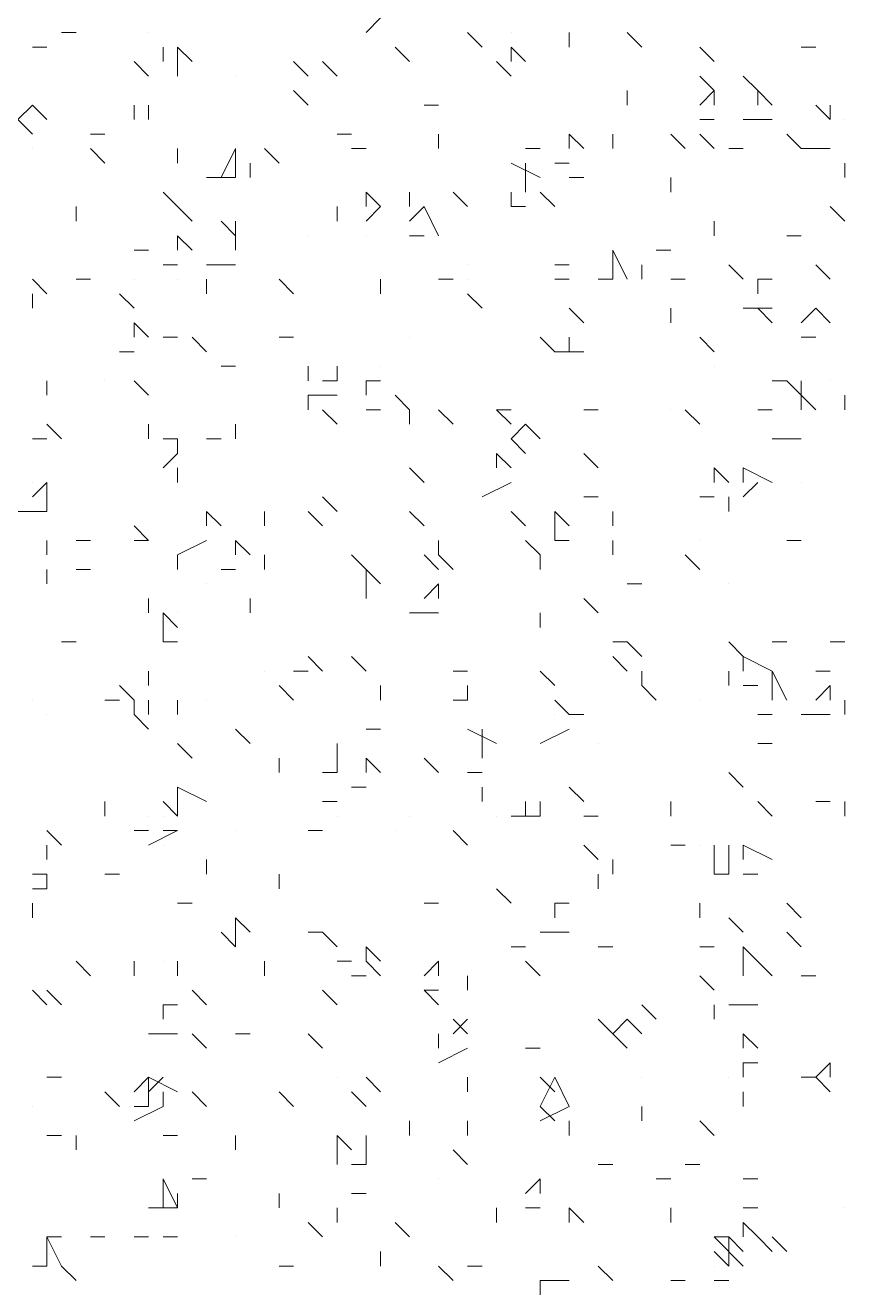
# Model space of a CAD drawing. Header units: millimetres. Extents: x 2928 to 3112, y 1220 to 1280.
# Drawn here: x 3001.0172 to 3001.2055, y 1263.4056 to 1263.6956 of the extents above; entities that cross this region are included whole.
import ezdxf

# ---------------------------------------------------------------- set-up
doc = ezdxf.new("R2010")
doc.units = ezdxf.units.MM

msp = doc.modelspace()

# ---------------------------------------------------------------- linework, layer by layer
at = {"color": 92, "linetype": 'Continuous', "lineweight": 5, "true_color": 0x00b800}
for points in [[(3001.0955, 1263.69394), (3001.09884, 1263.69728), (3001.09884, 1263.69728)], [(3001.02884, 1263.69394), (3001.0255, 1263.69394), (3001.0255, 1263.69394)], [(3001.12217, 1263.69061), (3001.11884, 1263.69394), (3001.11884, 1263.69394)], [(3001.14217, 1263.69061), (3001.14217, 1263.69394), (3001.14217, 1263.69394)], [(3001.15884, 1263.69061), (3001.15551, 1263.69394), (3001.15551, 1263.69394)], [(3001.02217, 1263.69061), (3001.01884, 1263.69061), (3001.01884, 1263.69061)], [(3001.04884, 1263.68727), (3001.04884, 1263.69061), (3001.04884, 1263.69061)], [(3001.05217, 1263.69061), (3001.0555, 1263.68727), (3001.0555, 1263.68727)], [(3001.05217, 1263.69061), (3001.05217, 1263.68394), (3001.05217, 1263.68394)], [(3001.1055, 1263.68727), (3001.10217, 1263.69061), (3001.10217, 1263.69061)], [(3001.12884, 1263.69061), (3001.13217, 1263.68727), (3001.13217, 1263.68727)], [(3001.12884, 1263.69061), (3001.12884, 1263.68727), (3001.12884, 1263.68727)], [(3001.17551, 1263.68727), (3001.17217, 1263.69061), (3001.17217, 1263.69061)], [(3001.19884, 1263.69061), (3001.19551, 1263.69061), (3001.19551, 1263.69061)], [(3001.0455, 1263.68394), (3001.04217, 1263.68727), (3001.04217, 1263.68727)], [(3001.08217, 1263.68394), (3001.07884, 1263.68727), (3001.07884, 1263.68727)], [(3001.08884, 1263.68394), (3001.0855, 1263.68727), (3001.0855, 1263.68727)], [(3001.1255, 1263.68727), (3001.12884, 1263.68394), (3001.12884, 1263.68394)], [(3001.17551, 1263.68061), (3001.17217, 1263.68394), (3001.17217, 1263.68394)], [(3001.18551, 1263.68061), (3001.18217, 1263.68394), (3001.18217, 1263.68394)], [(3001.08217, 1263.67727), (3001.07884, 1263.68061), (3001.07884, 1263.68061)], [(3001.15551, 1263.67727), (3001.15551, 1263.68061), (3001.15551, 1263.68061)], [(3001.17551, 1263.68061), (3001.17217, 1263.67727), (3001.17217, 1263.67727)], [(3001.17551, 1263.68061), (3001.17551, 1263.67727), (3001.17551, 1263.67727)], [(3001.18551, 1263.68061), (3001.18884, 1263.67727), (3001.18884, 1263.67727)], [(3001.18551, 1263.68061), (3001.18551, 1263.67727), (3001.18551, 1263.67727)], [(3001.01884, 1263.67727), (3001.0155, 1263.67394), (3001.0155, 1263.67394)], [(3001.01884, 1263.67727), (3001.02217, 1263.67394), (3001.02217, 1263.67394)], [(3001.04217, 1263.67394), (3001.04217, 1263.67727), (3001.04217, 1263.67727)], [(3001.0455, 1263.67394), (3001.0455, 1263.67727), (3001.0455, 1263.67727)], [(3001.11217, 1263.67727), (3001.10884, 1263.67727), (3001.10884, 1263.67727)], [(3001.19884, 1263.67727), (3001.20217, 1263.67394), (3001.20217, 1263.67394)], [(3001.20217, 1263.67394), (3001.19884, 1263.67727), (3001.19884, 1263.67727)], [(3001.20217, 1263.67727), (3001.20217, 1263.67394), (3001.20217, 1263.67394)], [(3001.0155, 1263.67394), (3001.01884, 1263.67061), (3001.01884, 1263.67061)], [(3001.17217, 1263.67394), (3001.17551, 1263.67394), (3001.17551, 1263.67394)], [(3001.18217, 1263.67394), (3001.18884, 1263.67394), (3001.18884, 1263.67394)], [(3001.0355, 1263.67061), (3001.03217, 1263.67061), (3001.03217, 1263.67061)], [(3001.09217, 1263.67061), (3001.08884, 1263.67061), (3001.08884, 1263.67061)], [(3001.11217, 1263.66727), (3001.11217, 1263.67061), (3001.11217, 1263.67061)], [(3001.14217, 1263.67061), (3001.14551, 1263.66727), (3001.14551, 1263.66727)], [(3001.14217, 1263.67061), (3001.14217, 1263.66727), (3001.14217, 1263.66727)], [(3001.15217, 1263.66727), (3001.15217, 1263.67061), (3001.15217, 1263.67061)], [(3001.16884, 1263.66727), (3001.16551, 1263.67061), (3001.16551, 1263.67061)], [(3001.17551, 1263.66727), (3001.17217, 1263.67061), (3001.17217, 1263.67061)], [(3001.19551, 1263.66727), (3001.19217, 1263.67061), (3001.19217, 1263.67061)], [(3001.0355, 1263.66394), (3001.03217, 1263.66727), (3001.03217, 1263.66727)], [(3001.05217, 1263.66394), (3001.05217, 1263.66727), (3001.05217, 1263.66727)], [(3001.0655, 1263.66727), (3001.06217, 1263.66061), (3001.06217, 1263.66061)], [(3001.0655, 1263.66727), (3001.0655, 1263.66061), (3001.0655, 1263.66061)], [(3001.0755, 1263.66394), (3001.07217, 1263.66727), (3001.07217, 1263.66727)], [(3001.0955, 1263.66727), (3001.09217, 1263.66727), (3001.09217, 1263.66727)], [(3001.13551, 1263.66727), (3001.13217, 1263.66727), (3001.13217, 1263.66727)], [(3001.18217, 1263.66727), (3001.17884, 1263.66727), (3001.17884, 1263.66727)], [(3001.19551, 1263.66727), (3001.20217, 1263.66727), (3001.20217, 1263.66727)], [(3001.06884, 1263.66061), (3001.06884, 1263.66394), (3001.06884, 1263.66394)], [(3001.12884, 1263.66394), (3001.13551, 1263.66061), (3001.13551, 1263.66061)], [(3001.13217, 1263.66394), (3001.13217, 1263.65727), (3001.13217, 1263.65727)], [(3001.13884, 1263.66394), (3001.14217, 1263.66394), (3001.14217, 1263.66394)], [(3001.20551, 1263.66061), (3001.20551, 1263.66394), (3001.20551, 1263.66394)], [(3001.05884, 1263.66061), (3001.0655, 1263.66061), (3001.0655, 1263.66061)], [(3001.14551, 1263.66061), (3001.14217, 1263.66061), (3001.14217, 1263.66061)], [(3001.16551, 1263.65727), (3001.16551, 1263.66061), (3001.16551, 1263.66061)], [(3001.05217, 1263.65394), (3001.04884, 1263.65727), (3001.04884, 1263.65727)], [(3001.0955, 1263.65727), (3001.09884, 1263.65394), (3001.09884, 1263.65394)], [(3001.0955, 1263.65727), (3001.0955, 1263.65394), (3001.0955, 1263.65394)], [(3001.1055, 1263.65394), (3001.1055, 1263.65727), (3001.1055, 1263.65727)], [(3001.11884, 1263.65394), (3001.1155, 1263.65727), (3001.1155, 1263.65727)], [(3001.12884, 1263.65394), (3001.12884, 1263.65727), (3001.12884, 1263.65727)], [(3001.13884, 1263.65394), (3001.13551, 1263.65727), (3001.13551, 1263.65727)], [(3001.02884, 1263.65061), (3001.02884, 1263.65394), (3001.02884, 1263.65394)], [(3001.0555, 1263.65061), (3001.05217, 1263.65394), (3001.05217, 1263.65394)], [(3001.08884, 1263.65061), (3001.08884, 1263.65394), (3001.08884, 1263.65394)], [(3001.0955, 1263.65061), (3001.09884, 1263.65394), (3001.09884, 1263.65394)], [(3001.10884, 1263.65394), (3001.1055, 1263.65061), (3001.1055, 1263.65061)], [(3001.10884, 1263.65394), (3001.11217, 1263.64727), (3001.11217, 1263.64727)], [(3001.12884, 1263.65394), (3001.13217, 1263.65394), (3001.13217, 1263.65394)], [(3001.20551, 1263.65061), (3001.20217, 1263.65394), (3001.20217, 1263.65394)], [(3001.06217, 1263.65061), (3001.0655, 1263.64727), (3001.0655, 1263.64727)], [(3001.0655, 1263.65061), (3001.0655, 1263.64394), (3001.0655, 1263.64394)], [(3001.17551, 1263.64727), (3001.17551, 1263.65061), (3001.17551, 1263.65061)], [(3001.05217, 1263.64727), (3001.0555, 1263.64394), (3001.0555, 1263.64394)], [(3001.05217, 1263.64727), (3001.05217, 1263.64394), (3001.05217, 1263.64394)], [(3001.1055, 1263.64727), (3001.10884, 1263.64727), (3001.10884, 1263.64727)], [(3001.19551, 1263.64727), (3001.19217, 1263.64727), (3001.19217, 1263.64727)], [(3001.0455, 1263.64394), (3001.04217, 1263.64394), (3001.04217, 1263.64394)], [(3001.15217, 1263.64394), (3001.15551, 1263.63727), (3001.15551, 1263.63727)], [(3001.15217, 1263.64394), (3001.15217, 1263.63727), (3001.15217, 1263.63727)], [(3001.16551, 1263.64394), (3001.16217, 1263.64394), (3001.16217, 1263.64394)], [(3001.04884, 1263.64061), (3001.05217, 1263.64061), (3001.05217, 1263.64061)], [(3001.05884, 1263.64061), (3001.0655, 1263.64061), (3001.0655, 1263.64061)], [(3001.14217, 1263.64061), (3001.13884, 1263.64061), (3001.13884, 1263.64061)], [(3001.15884, 1263.63727), (3001.15884, 1263.64061), (3001.15884, 1263.64061)], [(3001.18217, 1263.63727), (3001.17884, 1263.64061), (3001.17884, 1263.64061)], [(3001.20217, 1263.63727), (3001.19884, 1263.64061), (3001.19884, 1263.64061)], [(3001.02217, 1263.63394), (3001.01884, 1263.63727), (3001.01884, 1263.63727)], [(3001.03217, 1263.63727), (3001.02884, 1263.63727), (3001.02884, 1263.63727)], [(3001.05884, 1263.63394), (3001.05884, 1263.63727), (3001.05884, 1263.63727)], [(3001.07884, 1263.63394), (3001.0755, 1263.63727), (3001.0755, 1263.63727)], [(3001.09884, 1263.63394), (3001.09884, 1263.63727), (3001.09884, 1263.63727)], [(3001.1155, 1263.63727), (3001.11217, 1263.63727), (3001.11217, 1263.63727)], [(3001.14217, 1263.63727), (3001.13884, 1263.63727), (3001.13884, 1263.63727)], [(3001.14884, 1263.63727), (3001.15217, 1263.63727), (3001.15217, 1263.63727)], [(3001.16884, 1263.63727), (3001.16551, 1263.63727), (3001.16551, 1263.63727)], [(3001.18551, 1263.63727), (3001.18884, 1263.63727), (3001.18884, 1263.63727)], [(3001.18551, 1263.63727), (3001.18551, 1263.63394), (3001.18551, 1263.63394)], [(3001.01884, 1263.63061), (3001.01884, 1263.63394), (3001.01884, 1263.63394)], [(3001.04217, 1263.63061), (3001.03884, 1263.63394), (3001.03884, 1263.63394)], [(3001.12217, 1263.63061), (3001.11884, 1263.63394), (3001.11884, 1263.63394)], [(3001.14551, 1263.62727), (3001.14217, 1263.63061), (3001.14217, 1263.63061)], [(3001.16551, 1263.62727), (3001.16551, 1263.63061), (3001.16551, 1263.63061)], [(3001.18217, 1263.63061), (3001.18884, 1263.63061), (3001.18884, 1263.63061)], [(3001.18884, 1263.62727), (3001.18551, 1263.63061), (3001.18551, 1263.63061)], [(3001.19884, 1263.63061), (3001.19551, 1263.62727), (3001.19551, 1263.62727)], [(3001.19884, 1263.63061), (3001.20217, 1263.62727), (3001.20217, 1263.62727)], [(3001.04217, 1263.62727), (3001.0455, 1263.62394), (3001.0455, 1263.62394)], [(3001.04217, 1263.62727), (3001.04217, 1263.62394), (3001.04217, 1263.62394)], [(3001.05217, 1263.62394), (3001.04884, 1263.62394), (3001.04884, 1263.62394)], [(3001.05884, 1263.62061), (3001.0555, 1263.62394), (3001.0555, 1263.62394)], [(3001.07884, 1263.62394), (3001.0755, 1263.62394), (3001.0755, 1263.62394)], [(3001.13884, 1263.62061), (3001.13551, 1263.62394), (3001.13551, 1263.62394)], [(3001.14217, 1263.62394), (3001.14217, 1263.62061), (3001.14217, 1263.62061)], [(3001.17551, 1263.62061), (3001.17217, 1263.62394), (3001.17217, 1263.62394)], [(3001.19551, 1263.62394), (3001.19884, 1263.62394), (3001.19884, 1263.62394)], [(3001.03884, 1263.62061), (3001.04217, 1263.62061), (3001.04217, 1263.62061)], [(3001.13884, 1263.62061), (3001.14217, 1263.62061), (3001.14217, 1263.62061)], [(3001.14551, 1263.62061), (3001.14217, 1263.62061), (3001.14217, 1263.62061)], [(3001.0655, 1263.61727), (3001.06217, 1263.61727), (3001.06217, 1263.61727)], [(3001.08217, 1263.61394), (3001.08217, 1263.61727), (3001.08217, 1263.61727)], [(3001.08884, 1263.61727), (3001.08884, 1263.61394), (3001.08884, 1263.61394)], [(3001.02217, 1263.61061), (3001.02217, 1263.61394), (3001.02217, 1263.61394)], [(3001.0455, 1263.61061), (3001.04217, 1263.61394), (3001.04217, 1263.61394)], [(3001.08884, 1263.61394), (3001.0855, 1263.61394), (3001.0855, 1263.61394)], [(3001.0955, 1263.61394), (3001.09884, 1263.61394), (3001.09884, 1263.61394)], [(3001.0955, 1263.61394), (3001.0955, 1263.61061), (3001.0955, 1263.61061)], [(3001.19217, 1263.61394), (3001.18884, 1263.61394), (3001.18884, 1263.61394)], [(3001.19217, 1263.61394), (3001.19884, 1263.60727), (3001.19884, 1263.60727)], [(3001.19551, 1263.61394), (3001.19551, 1263.60727), (3001.19551, 1263.60727)], [(3001.08217, 1263.61061), (3001.08884, 1263.61061), (3001.08884, 1263.61061)], [(3001.08217, 1263.60727), (3001.08217, 1263.61061), (3001.08217, 1263.61061)], [(3001.1055, 1263.60727), (3001.10217, 1263.61061), (3001.10217, 1263.61061)], [(3001.20551, 1263.60727), (3001.20551, 1263.61061), (3001.20551, 1263.61061)], [(3001.08884, 1263.60394), (3001.0855, 1263.60727), (3001.0855, 1263.60727)], [(3001.0955, 1263.60727), (3001.09884, 1263.60727), (3001.09884, 1263.60727)], [(3001.1055, 1263.60394), (3001.1055, 1263.60727), (3001.1055, 1263.60727)], [(3001.1155, 1263.60394), (3001.11217, 1263.60727), (3001.11217, 1263.60727)], [(3001.12884, 1263.60394), (3001.1255, 1263.60727), (3001.1255, 1263.60727)], [(3001.12884, 1263.60727), (3001.1255, 1263.60727), (3001.1255, 1263.60727)], [(3001.14884, 1263.60727), (3001.14551, 1263.60727), (3001.14551, 1263.60727)], [(3001.17217, 1263.60394), (3001.16884, 1263.60727), (3001.16884, 1263.60727)], [(3001.17217, 1263.60394), (3001.16884, 1263.60727), (3001.16884, 1263.60727)], [(3001.18884, 1263.60727), (3001.18551, 1263.60727), (3001.18551, 1263.60727)], [(3001.0255, 1263.60061), (3001.02217, 1263.60394), (3001.02217, 1263.60394)], [(3001.0455, 1263.60061), (3001.0455, 1263.60394), (3001.0455, 1263.60394)], [(3001.0655, 1263.60061), (3001.0655, 1263.60394), (3001.0655, 1263.60394)], [(3001.13217, 1263.60394), (3001.12884, 1263.60061), (3001.12884, 1263.60061)], [(3001.13217, 1263.60394), (3001.13551, 1263.60061), (3001.13551, 1263.60061)], [(3001.02217, 1263.60061), (3001.01884, 1263.60061), (3001.01884, 1263.60061)], [(3001.05217, 1263.60061), (3001.04884, 1263.60061), (3001.04884, 1263.60061)], [(3001.05217, 1263.60061), (3001.05217, 1263.59727), (3001.05217, 1263.59727)], [(3001.06217, 1263.60061), (3001.05884, 1263.60061), (3001.05884, 1263.60061)], [(3001.12884, 1263.60061), (3001.13217, 1263.59727), (3001.13217, 1263.59727)], [(3001.18884, 1263.60061), (3001.19551, 1263.60061), (3001.19551, 1263.60061)], [(3001.04884, 1263.59394), (3001.05217, 1263.59727), (3001.05217, 1263.59727)], [(3001.1255, 1263.59727), (3001.12884, 1263.59394), (3001.12884, 1263.59394)], [(3001.1255, 1263.59727), (3001.1255, 1263.59394), (3001.1255, 1263.59394)], [(3001.12884, 1263.59394), (3001.1255, 1263.59727), (3001.1255, 1263.59727)], [(3001.14884, 1263.59394), (3001.14551, 1263.59727), (3001.14551, 1263.59727)], [(3001.05217, 1263.59061), (3001.05217, 1263.59394), (3001.05217, 1263.59394)], [(3001.10884, 1263.59061), (3001.1055, 1263.59394), (3001.1055, 1263.59394)], [(3001.17551, 1263.59394), (3001.17884, 1263.59061), (3001.17884, 1263.59061)], [(3001.17551, 1263.59394), (3001.17551, 1263.59061), (3001.17551, 1263.59061)], [(3001.18217, 1263.59394), (3001.18884, 1263.59061), (3001.18884, 1263.59061)], [(3001.18217, 1263.59394), (3001.18217, 1263.59061), (3001.18217, 1263.59061)], [(3001.02217, 1263.59061), (3001.01884, 1263.58727), (3001.01884, 1263.58727)], [(3001.02217, 1263.59061), (3001.02217, 1263.58394), (3001.02217, 1263.58394)], [(3001.12217, 1263.58727), (3001.12884, 1263.59061), (3001.12884, 1263.59061)], [(3001.18217, 1263.58727), (3001.18551, 1263.59061), (3001.18551, 1263.59061)], [(3001.08884, 1263.58394), (3001.0855, 1263.58727), (3001.0855, 1263.58727)], [(3001.14884, 1263.58727), (3001.14551, 1263.58727), (3001.14551, 1263.58727)], [(3001.17217, 1263.58727), (3001.17551, 1263.58727), (3001.17551, 1263.58727)], [(3001.17884, 1263.58394), (3001.17884, 1263.58727), (3001.17884, 1263.58727)], [(3001.0155, 1263.58394), (3001.02217, 1263.58394), (3001.02217, 1263.58394)], [(3001.05884, 1263.58394), (3001.06217, 1263.58061), (3001.06217, 1263.58061)], [(3001.05884, 1263.58394), (3001.05884, 1263.58061), (3001.05884, 1263.58061)], [(3001.07217, 1263.58061), (3001.07217, 1263.58394), (3001.07217, 1263.58394)], [(3001.0855, 1263.58061), (3001.08217, 1263.58394), (3001.08217, 1263.58394)], [(3001.10884, 1263.58061), (3001.1055, 1263.58394), (3001.1055, 1263.58394)], [(3001.13217, 1263.58061), (3001.12884, 1263.58394), (3001.12884, 1263.58394)], [(3001.13884, 1263.58394), (3001.14217, 1263.58061), (3001.14217, 1263.58061)], [(3001.13884, 1263.58394), (3001.13884, 1263.57727), (3001.13884, 1263.57727)], [(3001.15217, 1263.58061), (3001.15217, 1263.58394), (3001.15217, 1263.58394)], [(3001.0455, 1263.57727), (3001.04217, 1263.58061), (3001.04217, 1263.58061)], [(3001.02217, 1263.57394), (3001.02217, 1263.57727), (3001.02217, 1263.57727)], [(3001.03217, 1263.57727), (3001.02884, 1263.57727), (3001.02884, 1263.57727)], [(3001.0455, 1263.57727), (3001.04217, 1263.57727), (3001.04217, 1263.57727)], [(3001.05217, 1263.57394), (3001.05884, 1263.57727), (3001.05884, 1263.57727)], [(3001.0655, 1263.57727), (3001.06884, 1263.57394), (3001.06884, 1263.57394)], [(3001.0655, 1263.57727), (3001.0655, 1263.57394), (3001.0655, 1263.57394)], [(3001.11217, 1263.57394), (3001.11217, 1263.57727), (3001.11217, 1263.57727)], [(3001.13551, 1263.57394), (3001.13217, 1263.57727), (3001.13217, 1263.57727)], [(3001.13884, 1263.57727), (3001.14217, 1263.57727), (3001.14217, 1263.57727)], [(3001.15217, 1263.57394), (3001.15217, 1263.57727), (3001.15217, 1263.57727)], [(3001.19551, 1263.57727), (3001.19217, 1263.57727), (3001.19217, 1263.57727)], [(3001.05217, 1263.57061), (3001.05217, 1263.57394), (3001.05217, 1263.57394)], [(3001.07217, 1263.57061), (3001.07217, 1263.57394), (3001.07217, 1263.57394)], [(3001.0955, 1263.57061), (3001.09217, 1263.57394), (3001.09217, 1263.57394)], [(3001.11217, 1263.57061), (3001.10884, 1263.57394), (3001.10884, 1263.57394)], [(3001.1155, 1263.57061), (3001.11217, 1263.57394), (3001.11217, 1263.57394)], [(3001.13551, 1263.57061), (3001.13551, 1263.57394), (3001.13551, 1263.57394)], [(3001.17217, 1263.57061), (3001.16884, 1263.57394), (3001.16884, 1263.57394)], [(3001.02217, 1263.56727), (3001.02217, 1263.57061), (3001.02217, 1263.57061)], [(3001.03217, 1263.57061), (3001.02884, 1263.57061), (3001.02884, 1263.57061)], [(3001.06217, 1263.57061), (3001.0655, 1263.57061), (3001.0655, 1263.57061)], [(3001.0955, 1263.57061), (3001.09884, 1263.56727), (3001.09884, 1263.56727)], [(3001.0955, 1263.57061), (3001.0955, 1263.56727), (3001.0955, 1263.56727)], [(3001.0955, 1263.56394), (3001.0955, 1263.56727), (3001.0955, 1263.56727)], [(3001.11217, 1263.56727), (3001.10884, 1263.56394), (3001.10884, 1263.56394)], [(3001.11217, 1263.56727), (3001.11217, 1263.56394), (3001.11217, 1263.56394)], [(3001.15884, 1263.56727), (3001.15551, 1263.56727), (3001.15551, 1263.56727)], [(3001.0455, 1263.56061), (3001.0455, 1263.56394), (3001.0455, 1263.56394)], [(3001.06884, 1263.56061), (3001.06884, 1263.56394), (3001.06884, 1263.56394)], [(3001.14884, 1263.56061), (3001.14551, 1263.56394), (3001.14551, 1263.56394)], [(3001.04884, 1263.56061), (3001.05217, 1263.55727), (3001.05217, 1263.55727)], [(3001.04884, 1263.56061), (3001.04884, 1263.55394), (3001.04884, 1263.55394)], [(3001.1055, 1263.56061), (3001.11217, 1263.56061), (3001.11217, 1263.56061)], [(3001.10884, 1263.56061), (3001.1055, 1263.56061), (3001.1055, 1263.56061)], [(3001.13551, 1263.55727), (3001.13551, 1263.56061), (3001.13551, 1263.56061)], [(3001.02884, 1263.55394), (3001.0255, 1263.55394), (3001.0255, 1263.55394)], [(3001.04884, 1263.55394), (3001.05217, 1263.55394), (3001.05217, 1263.55394)], [(3001.15551, 1263.55394), (3001.15217, 1263.55394), (3001.15217, 1263.55394)], [(3001.15551, 1263.55394), (3001.15884, 1263.55061), (3001.15884, 1263.55061)], [(3001.18217, 1263.55061), (3001.17884, 1263.55394), (3001.17884, 1263.55394)], [(3001.19217, 1263.55394), (3001.18884, 1263.55394), (3001.18884, 1263.55394)], [(3001.20551, 1263.55394), (3001.20217, 1263.55394), (3001.20217, 1263.55394)], [(3001.0855, 1263.54727), (3001.08217, 1263.55061), (3001.08217, 1263.55061)], [(3001.0955, 1263.54727), (3001.09217, 1263.55061), (3001.09217, 1263.55061)], [(3001.15217, 1263.55061), (3001.15551, 1263.54727), (3001.15551, 1263.54727)], [(3001.18217, 1263.55061), (3001.18884, 1263.54727), (3001.18884, 1263.54727)], [(3001.18217, 1263.55061), (3001.18217, 1263.54727), (3001.18217, 1263.54727)], [(3001.0455, 1263.54394), (3001.0455, 1263.54727), (3001.0455, 1263.54727)], [(3001.08217, 1263.54727), (3001.07884, 1263.54727), (3001.07884, 1263.54727)], [(3001.11884, 1263.54727), (3001.1155, 1263.54727), (3001.1155, 1263.54727)], [(3001.13884, 1263.54394), (3001.13551, 1263.54727), (3001.13551, 1263.54727)], [(3001.15884, 1263.54394), (3001.15884, 1263.54727), (3001.15884, 1263.54727)], [(3001.17884, 1263.54394), (3001.17884, 1263.54727), (3001.17884, 1263.54727)], [(3001.18884, 1263.54727), (3001.19217, 1263.54061), (3001.19217, 1263.54061)], [(3001.18884, 1263.54727), (3001.18884, 1263.54061), (3001.18884, 1263.54061)], [(3001.20217, 1263.54727), (3001.19884, 1263.54727), (3001.19884, 1263.54727)], [(3001.04217, 1263.54061), (3001.03884, 1263.54394), (3001.03884, 1263.54394)], [(3001.07884, 1263.54061), (3001.0755, 1263.54394), (3001.0755, 1263.54394)], [(3001.09884, 1263.54061), (3001.09884, 1263.54394), (3001.09884, 1263.54394)], [(3001.11884, 1263.54061), (3001.11884, 1263.54394), (3001.11884, 1263.54394)], [(3001.16217, 1263.54061), (3001.15884, 1263.54394), (3001.15884, 1263.54394)], [(3001.18217, 1263.54394), (3001.18551, 1263.54394), (3001.18551, 1263.54394)], [(3001.20217, 1263.54394), (3001.19884, 1263.54061), (3001.19884, 1263.54061)], [(3001.20217, 1263.54394), (3001.20217, 1263.54061), (3001.20217, 1263.54061)], [(3001.03884, 1263.54061), (3001.0355, 1263.54061), (3001.0355, 1263.54061)], [(3001.04217, 1263.54061), (3001.04217, 1263.53727), (3001.04217, 1263.53727)], [(3001.0455, 1263.54061), (3001.0455, 1263.53727), (3001.0455, 1263.53727)], [(3001.05217, 1263.53727), (3001.05217, 1263.54061), (3001.05217, 1263.54061)], [(3001.11884, 1263.54061), (3001.1155, 1263.54061), (3001.1155, 1263.54061)], [(3001.13884, 1263.54061), (3001.14217, 1263.53727), (3001.14217, 1263.53727)], [(3001.20551, 1263.53727), (3001.20551, 1263.54061), (3001.20551, 1263.54061)], [(3001.04217, 1263.53727), (3001.0455, 1263.53394), (3001.0455, 1263.53394)], [(3001.14551, 1263.53727), (3001.14217, 1263.53727), (3001.14217, 1263.53727)], [(3001.18551, 1263.53727), (3001.18884, 1263.53727), (3001.18884, 1263.53727)], [(3001.19551, 1263.53727), (3001.20217, 1263.53727), (3001.20217, 1263.53727)], [(3001.06884, 1263.53061), (3001.0655, 1263.53394), (3001.0655, 1263.53394)], [(3001.09884, 1263.53394), (3001.0955, 1263.53394), (3001.0955, 1263.53394)], [(3001.11884, 1263.53394), (3001.1255, 1263.53061), (3001.1255, 1263.53061)], [(3001.12217, 1263.53394), (3001.12217, 1263.52727), (3001.12217, 1263.52727)], [(3001.13551, 1263.53061), (3001.14217, 1263.53394), (3001.14217, 1263.53394)], [(3001.0555, 1263.52727), (3001.05217, 1263.53061), (3001.05217, 1263.53061)], [(3001.08884, 1263.53061), (3001.08884, 1263.52394), (3001.08884, 1263.52394)], [(3001.08884, 1263.53061), (3001.08884, 1263.52394), (3001.08884, 1263.52394)], [(3001.18884, 1263.53061), (3001.18551, 1263.53061), (3001.18551, 1263.53061)], [(3001.0755, 1263.52394), (3001.0755, 1263.52727), (3001.0755, 1263.52727)], [(3001.0955, 1263.52727), (3001.09884, 1263.52394), (3001.09884, 1263.52394)], [(3001.0955, 1263.52727), (3001.0955, 1263.52394), (3001.0955, 1263.52394)], [(3001.11217, 1263.52394), (3001.10884, 1263.52727), (3001.10884, 1263.52727)], [(3001.0855, 1263.52394), (3001.08884, 1263.52394), (3001.08884, 1263.52394)], [(3001.11884, 1263.52394), (3001.12217, 1263.52394), (3001.12217, 1263.52394)], [(3001.18217, 1263.52061), (3001.17884, 1263.52394), (3001.17884, 1263.52394)], [(3001.05217, 1263.52061), (3001.05884, 1263.51727), (3001.05884, 1263.51727)], [(3001.05217, 1263.52061), (3001.05217, 1263.51394), (3001.05217, 1263.51394)], [(3001.09217, 1263.52061), (3001.0955, 1263.52061), (3001.0955, 1263.52061)], [(3001.12217, 1263.51727), (3001.12217, 1263.52061), (3001.12217, 1263.52061)], [(3001.14551, 1263.51727), (3001.14217, 1263.52061), (3001.14217, 1263.52061)], [(3001.0355, 1263.51394), (3001.0355, 1263.51727), (3001.0355, 1263.51727)], [(3001.04884, 1263.51727), (3001.05217, 1263.51394), (3001.05217, 1263.51394)], [(3001.08884, 1263.51727), (3001.0855, 1263.51727), (3001.0855, 1263.51727)], [(3001.13217, 1263.51727), (3001.13217, 1263.51394), (3001.13217, 1263.51394)], [(3001.13551, 1263.51727), (3001.13551, 1263.51394), (3001.13551, 1263.51394)], [(3001.16551, 1263.51394), (3001.16551, 1263.51727), (3001.16551, 1263.51727)], [(3001.18884, 1263.51394), (3001.18551, 1263.51727), (3001.18551, 1263.51727)], [(3001.20217, 1263.51727), (3001.19884, 1263.51727), (3001.19884, 1263.51727)], [(3001.20551, 1263.51394), (3001.20551, 1263.51727), (3001.20551, 1263.51727)], [(3001.12884, 1263.51394), (3001.13551, 1263.51394), (3001.13551, 1263.51394)], [(3001.14884, 1263.51394), (3001.14551, 1263.51394), (3001.14551, 1263.51394)], [(3001.0255, 1263.50727), (3001.02217, 1263.51061), (3001.02217, 1263.51061)], [(3001.0455, 1263.51061), (3001.04217, 1263.51061), (3001.04217, 1263.51061)], [(3001.0455, 1263.50727), (3001.05217, 1263.51061), (3001.05217, 1263.51061)], [(3001.04884, 1263.51061), (3001.05217, 1263.51061), (3001.05217, 1263.51061)], [(3001.0855, 1263.51061), (3001.08217, 1263.51061), (3001.08217, 1263.51061)], [(3001.11884, 1263.50727), (3001.1155, 1263.51061), (3001.1155, 1263.51061)], [(3001.02217, 1263.50394), (3001.02217, 1263.50727), (3001.02217, 1263.50727)], [(3001.14884, 1263.50394), (3001.14551, 1263.50727), (3001.14551, 1263.50727)], [(3001.16884, 1263.50727), (3001.16551, 1263.50727), (3001.16551, 1263.50727)], [(3001.17551, 1263.50727), (3001.17551, 1263.50061), (3001.17551, 1263.50061)], [(3001.17884, 1263.50727), (3001.17884, 1263.50061), (3001.17884, 1263.50061)], [(3001.18217, 1263.50727), (3001.18884, 1263.50394), (3001.18884, 1263.50394)], [(3001.18217, 1263.50727), (3001.18217, 1263.50394), (3001.18217, 1263.50394)], [(3001.05884, 1263.50061), (3001.05884, 1263.50394), (3001.05884, 1263.50394)], [(3001.15217, 1263.50061), (3001.15217, 1263.50394), (3001.15217, 1263.50394)], [(3001.02217, 1263.50061), (3001.01884, 1263.50061), (3001.01884, 1263.50061)], [(3001.02217, 1263.50061), (3001.02217, 1263.49727), (3001.02217, 1263.49727)], [(3001.03884, 1263.50061), (3001.0355, 1263.50061), (3001.0355, 1263.50061)], [(3001.0755, 1263.49727), (3001.0755, 1263.50061), (3001.0755, 1263.50061)], [(3001.14884, 1263.49727), (3001.14884, 1263.50061), (3001.14884, 1263.50061)], [(3001.17551, 1263.50061), (3001.17884, 1263.50061), (3001.17884, 1263.50061)], [(3001.18217, 1263.50061), (3001.18551, 1263.50061), (3001.18551, 1263.50061)], [(3001.01884, 1263.49727), (3001.02217, 1263.49727), (3001.02217, 1263.49727)], [(3001.12884, 1263.49394), (3001.1255, 1263.49727), (3001.1255, 1263.49727)], [(3001.01884, 1263.49061), (3001.01884, 1263.49394), (3001.01884, 1263.49394)], [(3001.0555, 1263.49394), (3001.05217, 1263.49394), (3001.05217, 1263.49394)], [(3001.11217, 1263.49394), (3001.10884, 1263.49394), (3001.10884, 1263.49394)], [(3001.13884, 1263.49394), (3001.14217, 1263.49394), (3001.14217, 1263.49394)], [(3001.13884, 1263.49394), (3001.13884, 1263.49061), (3001.13884, 1263.49061)], [(3001.17217, 1263.49061), (3001.17217, 1263.49394), (3001.17217, 1263.49394)], [(3001.19551, 1263.49061), (3001.19217, 1263.49394), (3001.19217, 1263.49394)], [(3001.0655, 1263.49061), (3001.06884, 1263.48727), (3001.06884, 1263.48727)], [(3001.0655, 1263.49061), (3001.0655, 1263.48727), (3001.0655, 1263.48727)], [(3001.18217, 1263.48727), (3001.17884, 1263.49061), (3001.17884, 1263.49061)], [(3001.0655, 1263.48394), (3001.06217, 1263.48727), (3001.06217, 1263.48727)], [(3001.0655, 1263.48727), (3001.0655, 1263.48394), (3001.0655, 1263.48394)], [(3001.0855, 1263.48727), (3001.08217, 1263.48727), (3001.08217, 1263.48727)], [(3001.08884, 1263.48394), (3001.0855, 1263.48727), (3001.0855, 1263.48727)], [(3001.13551, 1263.48727), (3001.14217, 1263.48727), (3001.14217, 1263.48727)], [(3001.19551, 1263.48394), (3001.19217, 1263.48727), (3001.19217, 1263.48727)], [(3001.0955, 1263.48394), (3001.09884, 1263.48061), (3001.09884, 1263.48061)], [(3001.0955, 1263.48394), (3001.0955, 1263.48061), (3001.0955, 1263.48061)], [(3001.13217, 1263.48394), (3001.12884, 1263.48394), (3001.12884, 1263.48394)], [(3001.15217, 1263.48394), (3001.14884, 1263.48394), (3001.14884, 1263.48394)], [(3001.17551, 1263.48394), (3001.17217, 1263.48394), (3001.17217, 1263.48394)], [(3001.18217, 1263.48394), (3001.18884, 1263.47727), (3001.18884, 1263.47727)], [(3001.18217, 1263.48394), (3001.18217, 1263.47727), (3001.18217, 1263.47727)], [(3001.03217, 1263.47727), (3001.02884, 1263.48061), (3001.02884, 1263.48061)], [(3001.04217, 1263.47727), (3001.04217, 1263.48061), (3001.04217, 1263.48061)], [(3001.05217, 1263.47727), (3001.05217, 1263.48061), (3001.05217, 1263.48061)], [(3001.07217, 1263.47727), (3001.07217, 1263.48061), (3001.07217, 1263.48061)], [(3001.09217, 1263.48061), (3001.08884, 1263.48061), (3001.08884, 1263.48061)], [(3001.09884, 1263.47727), (3001.0955, 1263.48061), (3001.0955, 1263.48061)], [(3001.11217, 1263.48061), (3001.10884, 1263.47727), (3001.10884, 1263.47727)], [(3001.11217, 1263.48061), (3001.11217, 1263.47727), (3001.11217, 1263.47727)], [(3001.13551, 1263.47727), (3001.13217, 1263.48061), (3001.13217, 1263.48061)], [(3001.09217, 1263.47727), (3001.0955, 1263.47727), (3001.0955, 1263.47727)], [(3001.11884, 1263.47394), (3001.11884, 1263.47727), (3001.11884, 1263.47727)], [(3001.17551, 1263.47394), (3001.17217, 1263.47727), (3001.17217, 1263.47727)], [(3001.19884, 1263.47727), (3001.19551, 1263.47727), (3001.19551, 1263.47727)], [(3001.02217, 1263.47061), (3001.01884, 1263.47394), (3001.01884, 1263.47394)], [(3001.0255, 1263.47061), (3001.02217, 1263.47394), (3001.02217, 1263.47394)], [(3001.05884, 1263.47061), (3001.0555, 1263.47394), (3001.0555, 1263.47394)], [(3001.08884, 1263.47061), (3001.0855, 1263.47394), (3001.0855, 1263.47394)], [(3001.10884, 1263.47394), (3001.11217, 1263.47394), (3001.11217, 1263.47394)], [(3001.11217, 1263.47061), (3001.10884, 1263.47394), (3001.10884, 1263.47394)], [(3001.04884, 1263.47061), (3001.05217, 1263.47061), (3001.05217, 1263.47061)], [(3001.04884, 1263.47061), (3001.04884, 1263.46727), (3001.04884, 1263.46727)], [(3001.16217, 1263.46727), (3001.15884, 1263.47061), (3001.15884, 1263.47061)], [(3001.17551, 1263.46727), (3001.17551, 1263.47061), (3001.17551, 1263.47061)], [(3001.17884, 1263.47061), (3001.18551, 1263.47061), (3001.18551, 1263.47061)], [(3001.1155, 1263.46727), (3001.11884, 1263.46394), (3001.11884, 1263.46394)], [(3001.11884, 1263.46727), (3001.1155, 1263.46394), (3001.1155, 1263.46394)], [(3001.15217, 1263.46394), (3001.14884, 1263.46727), (3001.14884, 1263.46727)], [(3001.15551, 1263.46727), (3001.15217, 1263.46394), (3001.15217, 1263.46394)], [(3001.15551, 1263.46727), (3001.15884, 1263.46394), (3001.15884, 1263.46394)], [(3001.0455, 1263.46394), (3001.05217, 1263.46394), (3001.05217, 1263.46394)], [(3001.05884, 1263.4606), (3001.0555, 1263.46394), (3001.0555, 1263.46394)], [(3001.06884, 1263.46394), (3001.0655, 1263.46394), (3001.0655, 1263.46394)], [(3001.0855, 1263.4606), (3001.08217, 1263.46394), (3001.08217, 1263.46394)], [(3001.11217, 1263.4606), (3001.11217, 1263.46394), (3001.11217, 1263.46394)], [(3001.15217, 1263.46394), (3001.15551, 1263.4606), (3001.15551, 1263.4606)], [(3001.18217, 1263.46394), (3001.18551, 1263.4606), (3001.18551, 1263.4606)], [(3001.18217, 1263.46394), (3001.18217, 1263.4606), (3001.18217, 1263.4606)], [(3001.11217, 1263.45727), (3001.11884, 1263.4606), (3001.11884, 1263.4606)], [(3001.13551, 1263.4606), (3001.13217, 1263.4606), (3001.13217, 1263.4606)], [(3001.18217, 1263.45727), (3001.18551, 1263.45727), (3001.18551, 1263.45727)], [(3001.18217, 1263.45394), (3001.18217, 1263.45727), (3001.18217, 1263.45727)], [(3001.20217, 1263.45727), (3001.19884, 1263.45394), (3001.19884, 1263.45394)], [(3001.20217, 1263.45727), (3001.20217, 1263.45394), (3001.20217, 1263.45394)], [(3001.0255, 1263.45394), (3001.02217, 1263.45394), (3001.02217, 1263.45394)], [(3001.0455, 1263.45394), (3001.04217, 1263.4506), (3001.04217, 1263.4506)], [(3001.0455, 1263.45394), (3001.05217, 1263.4506), (3001.05217, 1263.4506)], [(3001.04884, 1263.45394), (3001.0455, 1263.4506), (3001.0455, 1263.4506)], [(3001.0455, 1263.45394), (3001.0455, 1263.44727), (3001.0455, 1263.44727)], [(3001.09884, 1263.4506), (3001.0955, 1263.45394), (3001.0955, 1263.45394)], [(3001.11884, 1263.4506), (3001.11884, 1263.45394), (3001.11884, 1263.45394)], [(3001.13884, 1263.45394), (3001.13551, 1263.44727), (3001.13551, 1263.44727)], [(3001.13884, 1263.4506), (3001.13551, 1263.45394), (3001.13551, 1263.45394)], [(3001.13884, 1263.45394), (3001.14217, 1263.44727), (3001.14217, 1263.44727)], [(3001.19884, 1263.45394), (3001.19551, 1263.45394), (3001.19551, 1263.45394)], [(3001.19884, 1263.45394), (3001.20217, 1263.4506), (3001.20217, 1263.4506)], [(3001.03884, 1263.44727), (3001.0355, 1263.4506), (3001.0355, 1263.4506)], [(3001.04884, 1263.44727), (3001.04884, 1263.4506), (3001.04884, 1263.4506)], [(3001.05884, 1263.44727), (3001.0555, 1263.4506), (3001.0555, 1263.4506)], [(3001.07884, 1263.44727), (3001.0755, 1263.4506), (3001.0755, 1263.4506)], [(3001.0955, 1263.44727), (3001.09217, 1263.4506), (3001.09217, 1263.4506)], [(3001.18217, 1263.44727), (3001.18217, 1263.4506), (3001.18217, 1263.4506)], [(3001.04217, 1263.44394), (3001.04884, 1263.44727), (3001.04884, 1263.44727)], [(3001.04217, 1263.44727), (3001.0455, 1263.44727), (3001.0455, 1263.44727)], [(3001.13551, 1263.44394), (3001.14217, 1263.44727), (3001.14217, 1263.44727)], [(3001.13884, 1263.44394), (3001.13551, 1263.44727), (3001.13551, 1263.44727)], [(3001.15884, 1263.44394), (3001.15884, 1263.44727), (3001.15884, 1263.44727)], [(3001.1055, 1263.4406), (3001.1055, 1263.44394), (3001.1055, 1263.44394)], [(3001.11884, 1263.4406), (3001.11884, 1263.44394), (3001.11884, 1263.44394)], [(3001.14217, 1263.4406), (3001.14217, 1263.44394), (3001.14217, 1263.44394)], [(3001.17551, 1263.4406), (3001.17217, 1263.44394), (3001.17217, 1263.44394)], [(3001.0255, 1263.4406), (3001.02217, 1263.4406), (3001.02217, 1263.4406)], [(3001.02884, 1263.43727), (3001.02884, 1263.4406), (3001.02884, 1263.4406)], [(3001.02884, 1263.43727), (3001.02884, 1263.4406), (3001.02884, 1263.4406)], [(3001.05217, 1263.4406), (3001.04884, 1263.4406), (3001.04884, 1263.4406)], [(3001.0655, 1263.43727), (3001.0655, 1263.4406), (3001.0655, 1263.4406)], [(3001.08884, 1263.4406), (3001.09217, 1263.43727), (3001.09217, 1263.43727)], [(3001.08884, 1263.4406), (3001.08884, 1263.43727), (3001.08884, 1263.43727)], [(3001.0955, 1263.4406), (3001.0955, 1263.43727), (3001.0955, 1263.43727)], [(3001.0955, 1263.4406), (3001.0955, 1263.43394), (3001.0955, 1263.43394)], [(3001.08884, 1263.43727), (3001.08884, 1263.43394), (3001.08884, 1263.43394)], [(3001.11884, 1263.43394), (3001.1155, 1263.43727), (3001.1155, 1263.43727)], [(3001.09217, 1263.43394), (3001.0955, 1263.43394), (3001.0955, 1263.43394)], [(3001.15217, 1263.43394), (3001.14884, 1263.43394), (3001.14884, 1263.43394)], [(3001.17217, 1263.43394), (3001.16884, 1263.43394), (3001.16884, 1263.43394)], [(3001.04884, 1263.4306), (3001.05217, 1263.42394), (3001.05217, 1263.42394)], [(3001.04884, 1263.4306), (3001.04884, 1263.42394), (3001.04884, 1263.42394)], [(3001.05884, 1263.4306), (3001.0555, 1263.4306), (3001.0555, 1263.4306)], [(3001.13551, 1263.4306), (3001.13217, 1263.42727), (3001.13217, 1263.42727)], [(3001.13551, 1263.4306), (3001.13551, 1263.42727), (3001.13551, 1263.42727)], [(3001.16551, 1263.4306), (3001.16217, 1263.4306), (3001.16217, 1263.4306)], [(3001.18551, 1263.4306), (3001.18217, 1263.4306), (3001.18217, 1263.4306)], [(3001.05217, 1263.42394), (3001.05217, 1263.42727), (3001.05217, 1263.42727)], [(3001.0755, 1263.42394), (3001.0755, 1263.42727), (3001.0755, 1263.42727)], [(3001.0955, 1263.42727), (3001.09217, 1263.42727), (3001.09217, 1263.42727)], [(3001.0455, 1263.42394), (3001.05217, 1263.42394), (3001.05217, 1263.42394)], [(3001.08884, 1263.4206), (3001.08884, 1263.42394), (3001.08884, 1263.42394)], [(3001.1255, 1263.4206), (3001.1255, 1263.42394), (3001.1255, 1263.42394)], [(3001.13217, 1263.42394), (3001.13551, 1263.42394), (3001.13551, 1263.42394)], [(3001.14551, 1263.4206), (3001.14217, 1263.42394), (3001.14217, 1263.42394)], [(3001.14217, 1263.4206), (3001.14217, 1263.42394), (3001.14217, 1263.42394)], [(3001.16551, 1263.4206), (3001.16551, 1263.42394), (3001.16551, 1263.42394)], [(3001.18551, 1263.42394), (3001.18217, 1263.42394), (3001.18217, 1263.42394)], [(3001.0855, 1263.41727), (3001.08217, 1263.4206), (3001.08217, 1263.4206)], [(3001.1055, 1263.41727), (3001.10217, 1263.4206), (3001.10217, 1263.4206)], [(3001.18217, 1263.4206), (3001.18551, 1263.41727), (3001.18551, 1263.41727)], [(3001.18217, 1263.4206), (3001.18217, 1263.41727), (3001.18217, 1263.41727)], [(3001.02217, 1263.41727), (3001.0255, 1263.4106), (3001.0255, 1263.4106)], [(3001.02217, 1263.41727), (3001.02217, 1263.4106), (3001.02217, 1263.4106)], [(3001.0255, 1263.41727), (3001.02217, 1263.41727), (3001.02217, 1263.41727)], [(3001.0355, 1263.41727), (3001.03217, 1263.41727), (3001.03217, 1263.41727)], [(3001.0455, 1263.41727), (3001.04217, 1263.41727), (3001.04217, 1263.41727)], [(3001.05217, 1263.41727), (3001.04884, 1263.41727), (3001.04884, 1263.41727)], [(3001.17551, 1263.41727), (3001.18217, 1263.4106), (3001.18217, 1263.4106)], [(3001.17884, 1263.41727), (3001.17551, 1263.41727), (3001.17551, 1263.41727)], [(3001.17884, 1263.41727), (3001.17884, 1263.4106), (3001.17884, 1263.4106)], [(3001.17884, 1263.41727), (3001.18217, 1263.41394), (3001.18217, 1263.41394)], [(3001.18884, 1263.41394), (3001.18551, 1263.41727), (3001.18551, 1263.41727)], [(3001.19217, 1263.41394), (3001.18884, 1263.41727), (3001.18884, 1263.41727)], [(3001.09884, 1263.4106), (3001.09884, 1263.41394), (3001.09884, 1263.41394)], [(3001.17551, 1263.41394), (3001.17884, 1263.4106), (3001.17884, 1263.4106)], [(3001.01884, 1263.4106), (3001.02217, 1263.4106), (3001.02217, 1263.4106)], [(3001.02884, 1263.40727), (3001.0255, 1263.4106), (3001.0255, 1263.4106)], [(3001.07884, 1263.4106), (3001.0755, 1263.4106), (3001.0755, 1263.4106)], [(3001.1155, 1263.40727), (3001.11217, 1263.4106), (3001.11217, 1263.4106)], [(3001.12217, 1263.4106), (3001.11884, 1263.4106), (3001.11884, 1263.4106)], [(3001.15217, 1263.40727), (3001.14884, 1263.4106), (3001.14884, 1263.4106)], [(3001.13551, 1263.40727), (3001.14217, 1263.40727), (3001.14217, 1263.40727)], [(3001.13551, 1263.40727), (3001.13551, 1263.40394), (3001.13551, 1263.40394)], [(3001.16884, 1263.40727), (3001.16551, 1263.40727), (3001.16551, 1263.40727)], [(3001.17551, 1263.40727), (3001.17884, 1263.40727), (3001.17884, 1263.40727)]]:
    msp.add_lwpolyline(points, dxfattribs=at)
for points in [[(3001.0455, 1263.69394), (3001.0455, 1263.69394)], [(3001.12884, 1263.69394), (3001.12884, 1263.69394)], [(3001.05217, 1263.68394), (3001.05217, 1263.68394)], [(3001.0655, 1263.68394), (3001.0655, 1263.68394)], [(3001.20551, 1263.67394), (3001.20551, 1263.67394)], [(3001.11217, 1263.67061), (3001.11217, 1263.67061)], [(3001.01884, 1263.66727), (3001.01884, 1263.66727)], [(3001.11217, 1263.66727), (3001.11217, 1263.66727)], [(3001.08217, 1263.64727), (3001.08217, 1263.64727)], [(3001.0955, 1263.64727), (3001.0955, 1263.64727)], [(3001.11884, 1263.64061), (3001.11884, 1263.64061)], [(3001.04217, 1263.63727), (3001.04217, 1263.63727)], [(3001.05217, 1263.63727), (3001.05217, 1263.63727)], [(3001.11884, 1263.63727), (3001.11884, 1263.63727)], [(3001.1055, 1263.62394), (3001.1055, 1263.62394)], [(3001.14217, 1263.62394), (3001.14217, 1263.62394)], [(3001.09884, 1263.61727), (3001.09884, 1263.61727)], [(3001.17551, 1263.61727), (3001.17551, 1263.61727)], [(3001.0355, 1263.61394), (3001.0355, 1263.61394)], [(3001.20217, 1263.61394), (3001.20217, 1263.61394)], [(3001.16551, 1263.60727), (3001.16551, 1263.60727)], [(3001.05217, 1263.60061), (3001.05217, 1263.60061)], [(3001.1055, 1263.59394), (3001.1055, 1263.59394)], [(3001.01884, 1263.59061), (3001.01884, 1263.59061)], [(3001.19551, 1263.59061), (3001.19551, 1263.59061)], [(3001.18217, 1263.58727), (3001.18217, 1263.58727)], [(3001.17217, 1263.57727), (3001.17217, 1263.57727)], [(3001.05884, 1263.56727), (3001.05884, 1263.56727)], [(3001.17884, 1263.56727), (3001.17884, 1263.56727)], [(3001.05217, 1263.56061), (3001.05217, 1263.56061)], [(3001.15551, 1263.55394), (3001.15551, 1263.55394)], [(3001.17884, 1263.55394), (3001.17884, 1263.55394)], [(3001.07217, 1263.54727), (3001.07217, 1263.54727)], [(3001.01884, 1263.54061), (3001.01884, 1263.54061)], [(3001.05884, 1263.54061), (3001.05884, 1263.54061)], [(3001.17217, 1263.54061), (3001.17217, 1263.54061)], [(3001.02217, 1263.53727), (3001.02217, 1263.53727)], [(3001.13884, 1263.53727), (3001.13884, 1263.53727)], [(3001.11884, 1263.53394), (3001.11884, 1263.53394)], [(3001.14884, 1263.53061), (3001.14884, 1263.53061)], [(3001.16551, 1263.51727), (3001.16551, 1263.51727)], [(3001.0455, 1263.51394), (3001.0455, 1263.51394)], [(3001.04884, 1263.51394), (3001.04884, 1263.51394)], [(3001.08884, 1263.51394), (3001.08884, 1263.51394)], [(3001.1055, 1263.51394), (3001.1055, 1263.51394)], [(3001.1255, 1263.51394), (3001.1255, 1263.51394)], [(3001.1255, 1263.51394), (3001.1255, 1263.51394)], [(3001.0655, 1263.51061), (3001.0655, 1263.51061)], [(3001.10217, 1263.51061), (3001.10217, 1263.51061)], [(3001.04884, 1263.50727), (3001.04884, 1263.50727)], [(3001.17217, 1263.50727), (3001.17217, 1263.50727)], [(3001.15217, 1263.48394), (3001.15217, 1263.48394)], [(3001.17217, 1263.48394), (3001.17217, 1263.48394)], [(3001.04884, 1263.48061), (3001.04884, 1263.48061)], [(3001.11217, 1263.48061), (3001.11217, 1263.48061)], [(3001.11217, 1263.45727), (3001.11217, 1263.45727)], [(3001.08884, 1263.45394), (3001.08884, 1263.45394)], [(3001.15884, 1263.45394), (3001.15884, 1263.45394)], [(3001.17884, 1263.45394), (3001.17884, 1263.45394)], [(3001.20217, 1263.45394), (3001.20217, 1263.45394)], [(3001.01884, 1263.44727), (3001.01884, 1263.44727)], [(3001.11217, 1263.4306), (3001.11217, 1263.4306)], [(3001.18217, 1263.42394), (3001.18217, 1263.42394)], [(3001.20551, 1263.42394), (3001.20551, 1263.42394)], [(3001.0655, 1263.41727), (3001.0655, 1263.41727)], [(3001.18217, 1263.41394), (3001.18217, 1263.41394)], [(3001.17551, 1263.4106), (3001.17551, 1263.4106)]]:
    msp.add_lwpolyline(points, close=True, dxfattribs=at)

doc.saveas('drawing.dxf')
